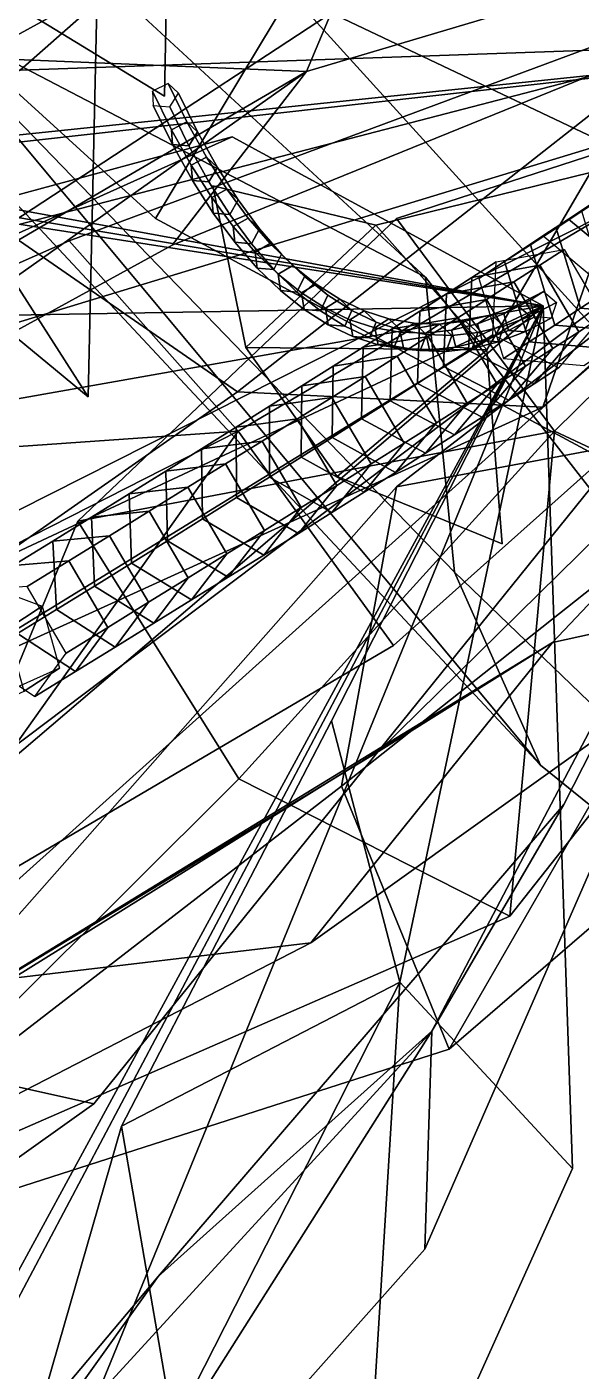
# Model space of a CAD drawing. Header units: metres. Extents: x -366 to 149, y -229 to 234.
# Drawn here: x 27.26 to 36.5, y -44.02 to -21.59 of the extents above; entities that cross this region are included whole.
import ezdxf

# ---------------------------------------------------------------- set-up
doc = ezdxf.new("R2010")
doc.units = ezdxf.units.M

msp = doc.modelspace()

# ---------------------------------------------------------------- linework, layer by layer
at = {"layer": 'coral-li_Intrnd', "color": 3}
for points in [[(37.5773, -23.9543, 409.7827), (37.1486, -24.2342, 410.8776), (36.08529, -24.9437, 410.2799), (36.5139, -24.6637, 409.185)], [(37.1486, -24.2342, 410.8776), (36.72, -24.5142, 411.9725), (35.6566, -25.2236, 411.3748), (36.08529, -24.9437, 410.2799)], [(36.72, -24.5142, 411.9725), (36.2913, -24.7941, 413.0674), (35.2279, -25.5036, 412.4696), (35.6566, -25.2236, 411.3748)], [(36.5139, -24.6637, 409.185), (36.08529, -24.9437, 410.2799), (36.4933, -26.2821, 410.0974), (36.922, -26.00224, 409.0025)], [(37.7952, -25.4076, 412.165), (37.3666, -25.6876, 413.2599), (36.2913, -24.7941, 413.0674), (36.72, -24.5142, 411.9725)], [(36.2913, -24.7941, 413.0674), (35.8627, -25.07413, 414.1622), (34.7993, -25.7835, 413.5645), (35.2279, -25.5036, 412.4696)], [(37.3666, -25.6876, 413.2599), (36.9379, -25.9675, 414.3548), (35.8627, -25.07413, 414.1622), (36.2913, -24.7941, 413.0674)], [(36.08529, -24.9437, 410.2799), (35.6566, -25.2236, 411.3748), (36.06473, -26.5621, 411.1923), (36.4933, -26.2821, 410.0974)], [(36.2204, -25.2995, 414.2682), (35.8145, -25.5629, 415.2401), (34.6815, -25.7705, 414.7108), (35.08747, -25.5071, 413.7388)], [(35.6566, -25.2236, 411.3748), (35.2279, -25.5036, 412.4696), (35.636, -26.8421, 412.2872), (36.06473, -26.5621, 411.1923)], [(36.873, -26.4108, 414.2395), (36.4671, -26.6742, 415.2115), (35.8145, -25.5629, 415.2401), (36.2204, -25.2995, 414.2682)], [(35.8145, -25.5629, 415.2401), (35.3798, -25.8434, 416.2189), (34.2582, -26.04369, 415.6631), (34.6815, -25.7705, 414.7108)], [(35.08747, -25.5071, 413.7388), (34.6815, -25.7705, 414.7108), (34.6246, -26.9866, 414.3574), (35.03049, -26.7232, 413.3854)], [(35.2279, -25.5036, 412.4696), (34.7993, -25.7835, 413.5645), (35.2074, -27.122, 413.382), (35.636, -26.8421, 412.2872)], [(36.4671, -26.6742, 415.2115), (36.03247, -26.9547, 416.1903), (35.3798, -25.8434, 416.2189), (35.8145, -25.5629, 415.2401)], [(34.6815, -25.7705, 414.7108), (34.2582, -26.04369, 415.6631), (34.2083, -27.2552, 415.2936), (34.6246, -26.9866, 414.3574)], [(35.3798, -25.8434, 416.2189), (34.9244, -26.1357, 417.1847), (33.8148, -26.3283, 416.6029), (34.2582, -26.04369, 415.6631)], [(36.03247, -26.9547, 416.1903), (35.577, -27.247, 417.1561), (34.9244, -26.1357, 417.1847), (35.3798, -25.8434, 416.2189)], [(36.922, -26.00224, 409.0025), (36.4933, -26.2821, 410.0974), (37.835, -26.3976, 410.5932), (38.2637, -26.1176, 409.4983)], [(34.9244, -26.1357, 417.1847), (34.4486, -26.4397, 418.137), (33.3514, -26.6243, 417.5295), (33.8148, -26.3283, 416.6029)], [(34.2582, -26.04369, 415.6631), (33.8148, -26.3283, 416.6029), (33.7721, -27.5351, 416.2173), (34.2083, -27.2552, 415.2936)], [(35.577, -27.247, 417.1561), (35.1012, -27.551, 418.1083), (34.4486, -26.4397, 418.137), (34.9244, -26.1357, 417.1847)], [(34.4486, -26.4397, 418.137), (33.9526, -26.7552, 419.0751), (32.8685, -26.9314, 418.4423), (33.3514, -26.6243, 417.5295)], [(33.8148, -26.3283, 416.6029), (33.3514, -26.6243, 417.5295), (33.3164, -27.8262, 417.1281), (33.7721, -27.5351, 416.2173)], [(35.1012, -27.551, 418.1083), (34.6052, -27.8665, 419.0464), (33.9526, -26.7552, 419.0751), (34.4486, -26.4397, 418.137)], [(36.1276, -27.2785, 413.6931), (35.7218, -27.5419, 414.6651), (36.4671, -26.6742, 415.2115), (36.873, -26.4108, 414.2395)], [(36.4933, -26.2821, 410.0974), (36.06473, -26.5621, 411.1923), (37.4064, -26.6775, 411.688), (37.835, -26.3976, 410.5932)], [(33.3514, -26.6243, 417.5295), (32.8685, -26.9314, 418.4423), (32.8415, -28.1282, 418.0253), (33.3164, -27.8262, 417.1281)], [(35.7218, -27.5419, 414.6651), (35.2985, -27.815, 415.6175), (36.03247, -26.9547, 416.1903), (36.4671, -26.6742, 415.2115)], [(36.06473, -26.5621, 411.1923), (35.636, -26.8421, 412.2872), (36.9777, -26.9575, 412.7829), (37.4064, -26.6775, 411.688)], [(33.9526, -26.7552, 419.0751), (33.4367, -27.08196, 419.9985), (32.3661, -27.2496, 419.3408), (32.8685, -26.9314, 418.4423)], [(34.6052, -27.8665, 419.0464), (34.08937, -28.1932, 419.9698), (33.4367, -27.08196, 419.9985), (33.9526, -26.7552, 419.0751)], [(35.03049, -26.7232, 413.3854), (34.6246, -26.9866, 414.3574), (35.7218, -27.5419, 414.6651), (36.1276, -27.2785, 413.6931)], [(35.636, -26.8421, 412.2872), (35.2074, -27.122, 413.382), (36.5491, -27.2374, 413.8778), (36.9777, -26.9575, 412.7829)], [(33.4367, -27.08196, 419.9985), (32.9013, -27.4198, 420.9067), (31.8448, -27.5785, 420.2244), (32.3661, -27.2496, 419.3408)], [(32.8685, -26.9314, 418.4423), (32.3661, -27.2496, 419.3408), (32.3475, -28.4411, 418.9085), (32.8415, -28.1282, 418.0253)], [(34.08937, -28.1932, 419.9698), (33.5539, -28.5311, 420.878), (32.9013, -27.4198, 420.9067), (33.4367, -27.08196, 419.9985)], [(34.6246, -26.9866, 414.3574), (34.2083, -27.2552, 415.2936), (35.2985, -27.815, 415.6175), (35.7218, -27.5419, 414.6651)], [(35.2985, -27.815, 415.6175), (34.855, -28.09971, 416.5573), (35.577, -27.247, 417.1561), (36.03247, -26.9547, 416.1903)], [(32.3661, -27.2496, 419.3408), (31.8448, -27.5785, 420.2244), (31.8348, -28.7646, 419.7771), (32.3475, -28.4411, 418.9085)], [(34.2083, -27.2552, 415.2936), (33.7721, -27.5351, 416.2173), (34.855, -28.09971, 416.5573), (35.2985, -27.815, 415.6175)], [(34.855, -28.09971, 416.5573), (34.3917, -28.3956, 417.4838), (35.1012, -27.551, 418.1083), (35.577, -27.247, 417.1561)], [(31.8448, -27.5785, 420.2244), (31.3047, -27.918, 421.0927), (31.3037, -29.09848, 420.6305), (31.8348, -28.7646, 419.7771)], [(32.9013, -27.4198, 420.9067), (32.3466, -27.7685, 421.799), (31.3047, -27.918, 421.0927), (31.8448, -27.5785, 420.2244)], [(33.5539, -28.5311, 420.878), (32.9992, -28.8798, 421.7704), (32.3466, -27.7685, 421.799), (32.9013, -27.4198, 420.9067)], [(33.7721, -27.5351, 416.2173), (33.3164, -27.8262, 417.1281), (34.3917, -28.3956, 417.4838), (34.855, -28.09971, 416.5573)], [(34.3917, -28.3956, 417.4838), (33.9087, -28.7028, 418.3966), (34.6052, -27.8665, 419.0464), (35.1012, -27.551, 418.1083)], [(32.3466, -27.7685, 421.799), (31.773, -28.1279, 422.6751), (30.7463, -28.268, 421.945), (31.3047, -27.918, 421.0927)], [(32.9992, -28.8798, 421.7704), (32.4256, -29.2392, 422.6465), (31.773, -28.1279, 422.6751), (32.3466, -27.7685, 421.799)], [(31.3047, -27.918, 421.0927), (30.7463, -28.268, 421.945), (30.7545, -29.4425, 421.4683), (31.3037, -29.09848, 420.6305)], [(33.3164, -27.8262, 417.1281), (32.8415, -28.1282, 418.0253), (33.9087, -28.7028, 418.3966), (34.3917, -28.3956, 417.4838)], [(33.9087, -28.7028, 418.3966), (33.4064, -29.021, 419.2951), (34.08937, -28.1932, 419.9698), (34.6052, -27.8665, 419.0464)], [(31.773, -28.1279, 422.6751), (31.1809, -28.4978, 423.5342), (30.1698, -28.6281, 422.7809), (30.7463, -28.268, 421.945)], [(32.4256, -29.2392, 422.6465), (31.8335, -29.6091, 423.5056), (31.1809, -28.4978, 423.5342), (31.773, -28.1279, 422.6751)], [(32.8415, -28.1282, 418.0253), (32.3475, -28.4411, 418.9085), (33.4064, -29.021, 419.2951), (33.9087, -28.7028, 418.3966)], [(33.4064, -29.021, 419.2951), (32.885, -29.3499, 420.1787), (33.5539, -28.5311, 420.878), (34.08937, -28.1932, 419.9698)], [(30.7463, -28.268, 421.945), (30.1698, -28.6281, 422.7809), (30.1876, -29.7966, 422.2899), (30.7545, -29.4425, 421.4683)], [(32.3475, -28.4411, 418.9085), (31.8348, -28.7646, 419.7771), (32.885, -29.3499, 420.1787), (33.4064, -29.021, 419.2951)], [(31.1809, -28.4978, 423.5342), (30.5706, -28.8779, 424.376), (29.5755, -28.9981, 423.5999), (30.1698, -28.6281, 422.7809)], [(30.1698, -28.6281, 422.7809), (29.5755, -28.9981, 423.5999), (29.6033, -30.1605, 423.0949), (30.1876, -29.7966, 422.2899)], [(31.8335, -29.6091, 423.5056), (31.2232, -29.9892, 424.3474), (30.5706, -28.8779, 424.376), (31.1809, -28.4978, 423.5342)], [(32.885, -29.3499, 420.1787), (32.345, -29.6894, 421.047), (32.9992, -28.8798, 421.7704), (33.5539, -28.5311, 420.878)], [(30.5706, -28.8779, 424.376), (29.9424, -29.268, 425.2), (28.964, -29.3779, 424.4015), (29.5755, -28.9981, 423.5999)], [(31.2232, -29.9892, 424.3474), (30.595, -30.3793, 425.1713), (29.9424, -29.268, 425.2), (30.5706, -28.8779, 424.376)], [(31.8348, -28.7646, 419.7771), (31.3037, -29.09848, 420.6305), (32.345, -29.6894, 421.047), (32.885, -29.3499, 420.1787)], [(32.345, -29.6894, 421.047), (31.7865, -30.03939, 421.8993), (32.4256, -29.2392, 422.6465), (32.9992, -28.8798, 421.7704)], [(29.5755, -28.9981, 423.5999), (28.964, -29.3779, 424.4015), (29.00199, -30.534, 423.8828), (29.6033, -30.1605, 423.0949)], [(31.3037, -29.09848, 420.6305), (30.7545, -29.4425, 421.4683), (31.7865, -30.03939, 421.8993), (32.345, -29.6894, 421.047)], [(29.9424, -29.268, 425.2), (29.2968, -29.6679, 426.0055), (28.3354, -29.7673, 425.1852), (28.964, -29.3779, 424.4015)], [(28.964, -29.3779, 424.4015), (28.3354, -29.7673, 425.1852), (28.3839, -30.9168, 424.6531), (29.00199, -30.534, 423.8828)], [(30.595, -30.3793, 425.1713), (29.9494, -30.7792, 425.9768), (29.2968, -29.6679, 426.0055), (29.9424, -29.268, 425.2)], [(31.7865, -30.03939, 421.8993), (31.21, -30.3994, 422.7353), (31.8335, -29.6091, 423.5056), (32.4256, -29.2392, 422.6465)], [(30.7545, -29.4425, 421.4683), (30.1876, -29.7966, 422.2899), (31.21, -30.3994, 422.7353), (31.7865, -30.03939, 421.8993)], [(29.2968, -29.6679, 426.0055), (28.6341, -30.0774, 426.7921), (27.6903, -30.1658, 425.9505), (28.3354, -29.7673, 425.1852)], [(28.3354, -29.7673, 425.1852), (27.6903, -30.1658, 425.9505), (27.7495, -31.3087, 425.4053), (28.3839, -30.9168, 424.6531)], [(29.9494, -30.7792, 425.9768), (29.2867, -31.1887, 426.7635), (28.6341, -30.0774, 426.7921), (29.2968, -29.6679, 426.0055)], [(30.1876, -29.7966, 422.2899), (29.6033, -30.1605, 423.0949), (30.6158, -30.7695, 423.5543), (31.21, -30.3994, 422.7353)], [(31.21, -30.3994, 422.7353), (30.6158, -30.7695, 423.5543), (31.2232, -29.9892, 424.3474), (31.8335, -29.6091, 423.5056)], [(30.6158, -30.7695, 423.5543), (30.00424, -31.1493, 424.3559), (30.595, -30.3793, 425.1713), (31.2232, -29.9892, 424.3474)], [(28.6341, -30.0774, 426.7921), (27.9547, -30.4961, 427.5594), (27.02894, -30.5735, 426.697), (27.6903, -30.1658, 425.9505)], [(27.6903, -30.1658, 425.9505), (27.02894, -30.5735, 426.697), (27.09922, -31.7095, 426.139), (27.7495, -31.3087, 425.4053)], [(29.2867, -31.1887, 426.7635), (28.6073, -31.6074, 427.5307), (27.9547, -30.4961, 427.5594), (28.6341, -30.0774, 426.7921)], [(29.6033, -30.1605, 423.0949), (29.00199, -30.534, 423.8828), (30.00424, -31.1493, 424.3559), (30.6158, -30.7695, 423.5543)], [(27.9547, -30.4961, 427.5594), (27.2591, -30.9238, 428.3069), (26.3517, -30.9899, 427.4242), (27.02894, -30.5735, 426.697)], [(28.6073, -31.6074, 427.5307), (27.9117, -32.03519, 428.2782), (27.2591, -30.9238, 428.3069), (27.9547, -30.4961, 427.5594)], [(30.00424, -31.1493, 424.3559), (29.3756, -31.5386, 425.1396), (29.9494, -30.7792, 425.9768), (30.595, -30.3793, 425.1713)], [(29.00199, -30.534, 423.8828), (28.3839, -30.9168, 424.6531), (29.3756, -31.5386, 425.1396), (30.00424, -31.1493, 424.3559)], [(27.5099, -31.2536, 428.3406), (26.9205, -31.64, 429.0015), (26.02685, -31.3072, 428.399), (26.6162, -30.9208, 427.7382)], [(28.3839, -30.9168, 424.6531), (27.7495, -31.3087, 425.4053), (28.7305, -31.9372, 425.9048), (29.3756, -31.5386, 425.1396)], [(29.3756, -31.5386, 425.1396), (28.7305, -31.9372, 425.9048), (29.2867, -31.1887, 426.7635), (29.9494, -30.7792, 425.9768)], [(27.8029, -32.2875, 427.9974), (27.2135, -32.6739, 428.6583), (26.9205, -31.64, 429.0015), (27.5099, -31.2536, 428.3406)], [(27.7495, -31.3087, 425.4053), (27.09922, -31.7095, 426.139), (28.06916, -32.3448, 426.6513), (28.7305, -31.9372, 425.9048)], [(28.7305, -31.9372, 425.9048), (28.06916, -32.3448, 426.6513), (28.6073, -31.6074, 427.5307), (29.2867, -31.1887, 426.7635)], [(28.06916, -32.3448, 426.6513), (27.3919, -32.7613, 427.3785), (27.9117, -32.03519, 428.2782), (28.6073, -31.6074, 427.5307)], [(27.09922, -31.7095, 426.139), (26.4333, -32.119, 426.8538), (27.3919, -32.7613, 427.3785), (28.06916, -32.3448, 426.6513)], [(27.09297, -32.6033, 427.1797), (26.5035, -32.9896, 427.8405), (27.2135, -32.6739, 428.6583), (27.8029, -32.2875, 427.9974)]]:
    msp.add_3dface(points, dxfattribs=at)
at = {"layer": 'coral-li_Leaf', "color": 3}
for points in [[(29.5928, -20.721, 435.1028), (27.04315, -21.2127, 434.3733), (29.5509, -22.7424, 431.7862)], [(29.5928, -20.721, 435.1028), (29.5509, -22.7424, 431.7862), (27.04315, -21.2127, 434.3733)], [(33.08049, -24.8932, 392.4799), (34.931, -26.974, 393.0014), (36.6604, -24.01423, 390.7314)], [(33.08049, -24.8932, 392.4799), (36.6604, -24.01423, 390.7314), (34.931, -26.974, 393.0014)], [(30.3568, -24.2407, 390.3506), (30.909, -26.9392, 393.0144), (33.08049, -24.8932, 392.4799)], [(30.3568, -24.2407, 390.3506), (33.08049, -24.8932, 392.4799), (30.909, -26.9392, 393.0144)], [(33.08049, -24.8932, 392.4799), (30.909, -26.9392, 393.0144), (34.931, -26.974, 393.0014)], [(33.08049, -24.8932, 392.4799), (34.931, -26.974, 393.0014), (30.909, -26.9392, 393.0144)], [(34.931, -26.974, 393.0014), (30.909, -26.9392, 393.0144), (32.435, -29.09043, 392.9175)], [(34.931, -26.974, 393.0014), (32.435, -29.09043, 392.9175), (30.909, -26.9392, 393.0144)], [(32.435, -29.09043, 392.9175), (35.1871, -30.2114, 391.5877), (34.931, -26.974, 393.0014)], [(32.435, -29.09043, 392.9175), (34.931, -26.974, 393.0014), (35.1871, -30.2114, 391.5877)]]:
    msp.add_3dface(points, dxfattribs=at)
at = {"layer": 'coral-li_Mrstm', "color": 3}
for points in [[(31.6612, -21.02951, 222.5822), (29.4039, -24.7854, 221.5291), (14.7583, -11.4337, 185.4554)], [(31.6612, -21.02951, 222.5822), (14.7583, -11.4337, 185.4554), (29.4039, -24.7854, 221.5291)], [(25.2883, -21.2704, 184.11), (33.9048, -25.7659, 204.1194), (24.431, -17.01402, 185.3177)], [(25.2883, -21.2704, 184.11), (24.431, -17.01402, 185.3177), (33.9048, -25.7659, 204.1194)], [(50.166, -16.906, 377.3553), (27.9599, -25.1556, 410.9397), (30.7837, -28.3313, 412.7103)], [(50.166, -16.906, 377.3553), (30.7837, -28.3313, 412.7103), (27.9599, -25.1556, 410.9397)], [(31.9218, -22.329, 414.6907), (29.6799, -25.2302, 412.0699), (50.166, -16.906, 377.3553)], [(31.9218, -22.329, 414.6907), (50.166, -16.906, 377.3553), (29.6799, -25.2302, 412.0699)], [(30.7837, -28.3313, 412.7103), (33.3729, -31.9081, 411.8083), (50.166, -16.906, 377.3553)], [(30.7837, -28.3313, 412.7103), (50.166, -16.906, 377.3553), (33.3729, -31.9081, 411.8083)], [(50.166, -16.906, 377.3553), (33.7039, -18.09505, 414.9938), (31.9218, -22.329, 414.6907)], [(50.166, -16.906, 377.3553), (31.9218, -22.329, 414.6907), (33.7039, -18.09505, 414.9938)], [(50.166, -16.906, 377.3553), (33.1228, -33.6761, 410.7823), (36.02505, -31.8599, 413.8601)], [(50.166, -16.906, 377.3553), (36.02505, -31.8599, 413.8601), (33.1228, -33.6761, 410.7823)], [(37.8771, -22.09203, 417.0829), (34.3228, -20.04699, 415.213), (50.166, -16.906, 377.3553)], [(37.8771, -22.09203, 417.0829), (50.166, -16.906, 377.3553), (34.3228, -20.04699, 415.213)], [(36.02505, -31.8599, 413.8601), (40.3329, -30.9144, 414.7873), (50.166, -16.906, 377.3553)], [(36.02505, -31.8599, 413.8601), (50.166, -16.906, 377.3553), (40.3329, -30.9144, 414.7873)], [(33.7039, -18.09505, 414.9938), (26.4, -22.1039, 436.238), (31.9218, -22.329, 414.6907)], [(33.7039, -18.09505, 414.9938), (31.9218, -22.329, 414.6907), (26.4, -22.1039, 436.238)], [(28.4689, -19.2435, 247.1809), (28.2807, -27.7614, 280.243), (23.8593, -20.8537, 248.7164)], [(28.4689, -19.2435, 247.1809), (23.8593, -20.8537, 248.7164), (28.2807, -27.7614, 280.243)], [(30.589, -19.2699, 435.5339), (24.0936, -21.7128, 457.2727), (27.1454, -22.3118, 435.2464)], [(30.589, -19.2699, 435.5339), (27.1454, -22.3118, 435.2464), (24.0936, -21.7128, 457.2727)], [(42.7298, -21.7626, 396.349), (30.589, -19.2699, 435.5339), (27.1454, -22.3118, 435.2464)], [(42.7298, -21.7626, 396.349), (27.1454, -22.3118, 435.2464), (30.589, -19.2699, 435.5339)], [(23.8593, -20.8537, 248.7164), (28.2807, -27.7614, 280.243), (18.8246, -19.9472, 248.5473)], [(23.8593, -20.8537, 248.7164), (18.8246, -19.9472, 248.5473), (28.2807, -27.7614, 280.243)], [(37.8771, -22.09203, 417.0829), (26.8417, -24.959, 436.1833), (34.3228, -20.04699, 415.213)], [(37.8771, -22.09203, 417.0829), (34.3228, -20.04699, 415.213), (26.8417, -24.959, 436.1833)], [(31.6612, -21.02951, 222.5822), (40.472, -30.7365, 240.5536), (29.4039, -24.7854, 221.5291)], [(31.6612, -21.02951, 222.5822), (29.4039, -24.7854, 221.5291), (40.472, -30.7365, 240.5536)], [(43.3838, -21.4611, 241.4825), (43.3408, -26.5783, 241.3768), (31.6612, -21.02951, 222.5822)], [(43.3838, -21.4611, 241.4825), (31.6612, -21.02951, 222.5822), (43.3408, -26.5783, 241.3768)], [(31.6612, -21.02951, 222.5822), (43.3408, -26.5783, 241.3768), (40.472, -30.7365, 240.5536)], [(31.6612, -21.02951, 222.5822), (40.472, -30.7365, 240.5536), (43.3408, -26.5783, 241.3768)], [(26.6132, -24.04168, 180.6807), (35.8254, -33.9077, 199.0799), (25.2883, -21.2704, 184.11)], [(26.6132, -24.04168, 180.6807), (25.2883, -21.2704, 184.11), (35.8254, -33.9077, 199.0799)], [(35.8254, -33.9077, 199.0799), (34.3939, -30.6842, 202.7891), (25.2883, -21.2704, 184.11)], [(35.8254, -33.9077, 199.0799), (25.2883, -21.2704, 184.11), (34.3939, -30.6842, 202.7891)], [(25.2883, -21.2704, 184.11), (34.3939, -30.6842, 202.7891), (33.9048, -25.7659, 204.1194)], [(25.2883, -21.2704, 184.11), (33.9048, -25.7659, 204.1194), (34.3939, -30.6842, 202.7891)], [(42.7298, -21.7626, 396.349), (18.6121, -24.4631, 429.5169), (19.8062, -28.7408, 430.7292)], [(42.7298, -21.7626, 396.349), (19.8062, -28.7408, 430.7292), (18.6121, -24.4631, 429.5169)], [(19.8062, -28.7408, 430.7292), (20.6589, -32.9125, 429.2523), (42.7298, -21.7626, 396.349)], [(19.8062, -28.7408, 430.7292), (42.7298, -21.7626, 396.349), (20.6589, -32.9125, 429.2523)], [(42.7298, -21.7626, 396.349), (20.6453, -38.4201, 426.7442), (24.02732, -38.5913, 429.8631)], [(42.7298, -21.7626, 396.349), (24.02732, -38.5913, 429.8631), (20.6453, -38.4201, 426.7442)], [(27.1454, -22.3118, 435.2464), (23.6639, -23.7494, 432.7718), (42.7298, -21.7626, 396.349)], [(27.1454, -22.3118, 435.2464), (42.7298, -21.7626, 396.349), (23.6639, -23.7494, 432.7718)], [(24.02732, -38.5913, 429.8631), (28.3718, -39.5566, 430.5732), (42.7298, -21.7626, 396.349)], [(24.02732, -38.5913, 429.8631), (42.7298, -21.7626, 396.349), (28.3718, -39.5566, 430.5732)], [(36.05927, -28.3354, 437.1961), (33.4236, -24.7841, 436.3282), (42.7298, -21.7626, 396.349)], [(36.05927, -28.3354, 437.1961), (42.7298, -21.7626, 396.349), (33.4236, -24.7841, 436.3282)], [(42.7298, -21.7626, 396.349), (33.8978, -41.983, 431.0217), (34.01465, -38.3422, 433.8369)], [(42.7298, -21.7626, 396.349), (34.01465, -38.3422, 433.8369), (33.8978, -41.983, 431.0217)], [(34.01465, -38.3422, 433.8369), (36.2156, -34.5618, 434.9212), (42.7298, -21.7626, 396.349)], [(34.01465, -38.3422, 433.8369), (42.7298, -21.7626, 396.349), (36.2156, -34.5618, 434.9212)], [(42.7298, -21.7626, 396.349), (40.1787, -30.2612, 436.478), (36.05927, -28.3354, 437.1961)], [(42.7298, -21.7626, 396.349), (36.05927, -28.3354, 437.1961), (40.1787, -30.2612, 436.478)], [(35.8713, -26.2418, 413.867), (13.6173, -22.1682, 448.1779), (12.7712, -26.6463, 448.83)], [(35.8713, -26.2418, 413.867), (12.7712, -26.6463, 448.83), (13.6173, -22.1682, 448.1779)], [(26.4, -22.1039, 436.238), (24.3401, -26.7635, 435.7451), (31.9218, -22.329, 414.6907)], [(26.4, -22.1039, 436.238), (31.9218, -22.329, 414.6907), (24.3401, -26.7635, 435.7451)], [(37.8771, -22.09203, 417.0829), (30.7683, -27.6745, 438.029), (26.8417, -24.959, 436.1833)], [(37.8771, -22.09203, 417.0829), (26.8417, -24.959, 436.1833), (30.7683, -27.6745, 438.029)], [(35.8627, -27.9338, 438.4521), (30.7683, -27.6745, 438.029), (37.8771, -22.09203, 417.0829)], [(35.8627, -27.9338, 438.4521), (37.8771, -22.09203, 417.0829), (30.7683, -27.6745, 438.029)], [(42.4703, -22.1861, 417.3799), (35.8627, -27.9338, 438.4521), (37.8771, -22.09203, 417.0829)], [(42.4703, -22.1861, 417.3799), (37.8771, -22.09203, 417.0829), (35.8627, -27.9338, 438.4521)], [(31.9218, -22.329, 414.6907), (24.3401, -26.7635, 435.7451), (21.3997, -29.7663, 432.8235)], [(31.9218, -22.329, 414.6907), (21.3997, -29.7663, 432.8235), (24.3401, -26.7635, 435.7451)], [(31.9218, -22.329, 414.6907), (21.3997, -29.7663, 432.8235), (29.6799, -25.2302, 412.0699)], [(31.9218, -22.329, 414.6907), (29.6799, -25.2302, 412.0699), (21.3997, -29.7663, 432.8235)], [(35.8713, -26.2418, 413.867), (30.6838, -23.4222, 454.539), (26.2408, -24.6252, 454.6203)], [(35.8713, -26.2418, 413.867), (26.2408, -24.6252, 454.6203), (30.6838, -23.4222, 454.539)], [(30.6838, -23.4222, 454.539), (26.3227, -25.3838, 476.8519), (26.2408, -24.6252, 454.6203)], [(30.6838, -23.4222, 454.539), (26.2408, -24.6252, 454.6203), (26.3227, -25.3838, 476.8519)], [(40.4752, -27.9456, 416.6033), (33.4226, -29.2633, 437.6593), (40.9288, -23.4731, 416.9233)], [(40.4752, -27.9456, 416.6033), (40.9288, -23.4731, 416.9233), (33.4226, -29.2633, 437.6593)], [(26.2408, -24.6252, 454.6203), (22.2244, -24.1176, 452.6398), (35.8713, -26.2418, 413.867)], [(26.2408, -24.6252, 454.6203), (35.8713, -26.2418, 413.867), (22.2244, -24.1176, 452.6398)], [(36.05927, -28.3354, 437.1961), (28.109, -29.8349, 457.9174), (33.4236, -24.7841, 436.3282)], [(36.05927, -28.3354, 437.1961), (33.4236, -24.7841, 436.3282), (28.109, -29.8349, 457.9174)], [(30.7683, -27.6745, 438.029), (20.2221, -35.05124, 467.9547), (26.8417, -24.959, 436.1833)], [(30.7683, -27.6745, 438.029), (26.8417, -24.959, 436.1833), (20.2221, -35.05124, 467.9547)], [(27.9599, -25.1556, 410.9397), (18.9041, -29.1599, 431.4991), (30.7837, -28.3313, 412.7103)], [(27.9599, -25.1556, 410.9397), (30.7837, -28.3313, 412.7103), (18.9041, -29.1599, 431.4991)], [(34.3939, -30.6842, 202.7891), (47.7023, -43.5005, 229.6185), (33.9048, -25.7659, 204.1194)], [(34.3939, -30.6842, 202.7891), (33.9048, -25.7659, 204.1194), (47.7023, -43.5005, 229.6185)], [(35.8713, -26.2418, 413.867), (8.703, -38.9572, 441.9611), (11.7095, -41.08622, 444.7221)], [(35.8713, -26.2418, 413.867), (11.7095, -41.08622, 444.7221), (8.703, -38.9572, 441.9611)], [(12.7712, -26.6463, 448.83), (11.6288, -30.5312, 446.8516), (35.8713, -26.2418, 413.867)], [(12.7712, -26.6463, 448.83), (35.8713, -26.2418, 413.867), (11.6288, -30.5312, 446.8516)], [(11.7095, -41.08622, 444.7221), (15.3066, -43.7955, 444.8999), (35.8713, -26.2418, 413.867)], [(11.7095, -41.08622, 444.7221), (35.8713, -26.2418, 413.867), (15.3066, -43.7955, 444.8999)], [(35.8713, -26.2418, 413.867), (22.8507, -50.1834, 444.6296), (24.5485, -47.642, 448.0725)], [(35.8713, -26.2418, 413.867), (24.5485, -47.642, 448.0725), (22.8507, -50.1834, 444.6296)], [(24.5485, -47.642, 448.0725), (28.08673, -45.2605, 449.5288), (35.8713, -26.2418, 413.867)], [(24.5485, -47.642, 448.0725), (35.8713, -26.2418, 413.867), (28.08673, -45.2605, 449.5288)], [(33.4779, -37.5269, 454.1548), (32.3376, -33.1686, 454.2849), (35.8713, -26.2418, 413.867)], [(33.4779, -37.5269, 454.1548), (35.8713, -26.2418, 413.867), (32.3376, -33.1686, 454.2849)], [(35.8713, -26.2418, 413.867), (36.3577, -40.6373, 452.3586), (33.4779, -37.5269, 454.1548)], [(35.8713, -26.2418, 413.867), (33.4779, -37.5269, 454.1548), (36.3577, -40.6373, 452.3586)], [(35.8627, -27.9338, 438.4521), (20.2221, -35.05124, 467.9547), (30.7683, -27.6745, 438.029)], [(35.8627, -27.9338, 438.4521), (30.7683, -27.6745, 438.029), (20.2221, -35.05124, 467.9547)], [(34.3033, -38.6474, 435.1022), (32.5035, -34.2584, 437.0248), (40.4752, -27.9456, 416.6033)], [(34.3033, -38.6474, 435.1022), (40.4752, -27.9456, 416.6033), (32.5035, -34.2584, 437.0248)], [(40.4752, -27.9456, 416.6033), (32.5035, -34.2584, 437.0248), (33.4226, -29.2633, 437.6593)], [(40.4752, -27.9456, 416.6033), (33.4226, -29.2633, 437.6593), (32.5035, -34.2584, 437.0248)], [(42.2261, -31.8132, 414.8227), (34.3033, -38.6474, 435.1022), (40.4752, -27.9456, 416.6033)], [(42.2261, -31.8132, 414.8227), (40.4752, -27.9456, 416.6033), (34.3033, -38.6474, 435.1022)], [(18.9041, -29.1599, 431.4991), (22.04247, -32.776, 433.3083), (30.7837, -28.3313, 412.7103)], [(18.9041, -29.1599, 431.4991), (30.7837, -28.3313, 412.7103), (22.04247, -32.776, 433.3083)], [(30.7837, -28.3313, 412.7103), (22.04247, -32.776, 433.3083), (24.5665, -37.0866, 432.1917)], [(30.7837, -28.3313, 412.7103), (24.5665, -37.0866, 432.1917), (22.04247, -32.776, 433.3083)], [(30.7837, -28.3313, 412.7103), (24.5665, -37.0866, 432.1917), (33.3729, -31.9081, 411.8083)], [(30.7837, -28.3313, 412.7103), (33.3729, -31.9081, 411.8083), (24.5665, -37.0866, 432.1917)], [(36.05927, -28.3354, 437.1961), (30.7953, -34.1343, 458.6227), (28.109, -29.8349, 457.9174)], [(36.05927, -28.3354, 437.1961), (28.109, -29.8349, 457.9174), (30.7953, -34.1343, 458.6227)], [(35.315, -36.4264, 457.9039), (30.7953, -34.1343, 458.6227), (36.05927, -28.3354, 437.1961)], [(35.315, -36.4264, 457.9039), (36.05927, -28.3354, 437.1961), (30.7953, -34.1343, 458.6227)], [(40.1787, -30.2612, 436.478), (35.315, -36.4264, 457.9039), (36.05927, -28.3354, 437.1961)], [(40.1787, -30.2612, 436.478), (36.05927, -28.3354, 437.1961), (35.315, -36.4264, 457.9039)], [(32.5035, -34.2584, 437.0248), (21.5074, -42.7543, 466.4883), (33.4226, -29.2633, 437.6593)], [(32.5035, -34.2584, 437.0248), (33.4226, -29.2633, 437.6593), (21.5074, -42.7543, 466.4883)], [(30.7953, -34.1343, 458.6227), (23.1747, -41.7249, 489.3717), (28.109, -29.8349, 457.9174)], [(30.7953, -34.1343, 458.6227), (28.109, -29.8349, 457.9174), (23.1747, -41.7249, 489.3717)], [(35.8254, -33.9077, 199.0799), (47.7023, -43.5005, 229.6185), (34.3939, -30.6842, 202.7891)], [(35.8254, -33.9077, 199.0799), (34.3939, -30.6842, 202.7891), (47.7023, -43.5005, 229.6185)], [(36.02505, -31.8599, 413.8601), (31.9952, -36.8717, 435.155), (40.3329, -30.9144, 414.7873)], [(36.02505, -31.8599, 413.8601), (40.3329, -30.9144, 414.7873), (31.9952, -36.8717, 435.155)], [(33.1228, -33.6761, 410.7823), (23.6641, -39.4165, 430.7401), (36.02505, -31.8599, 413.8601)], [(33.1228, -33.6761, 410.7823), (36.02505, -31.8599, 413.8601), (23.6641, -39.4165, 430.7401)], [(23.6641, -39.4165, 430.7401), (27.02921, -37.4589, 434.0632), (36.02505, -31.8599, 413.8601)], [(23.6641, -39.4165, 430.7401), (36.02505, -31.8599, 413.8601), (27.02921, -37.4589, 434.0632)], [(36.02505, -31.8599, 413.8601), (27.02921, -37.4589, 434.0632), (31.9952, -36.8717, 435.155)], [(36.02505, -31.8599, 413.8601), (31.9952, -36.8717, 435.155), (27.02921, -37.4589, 434.0632)], [(33.4779, -37.5269, 454.1548), (28.833, -39.928, 475.7763), (32.3376, -33.1686, 454.2849)], [(33.4779, -37.5269, 454.1548), (32.3376, -33.1686, 454.2849), (28.833, -39.928, 475.7763)], [(34.3033, -38.6474, 435.1022), (21.5074, -42.7543, 466.4883), (32.5035, -34.2584, 437.0248)], [(34.3033, -38.6474, 435.1022), (32.5035, -34.2584, 437.0248), (21.5074, -42.7543, 466.4883)], [(35.315, -36.4264, 457.9039), (23.1747, -41.7249, 489.3717), (30.7953, -34.1343, 458.6227)], [(35.315, -36.4264, 457.9039), (30.7953, -34.1343, 458.6227), (23.1747, -41.7249, 489.3717)], [(34.01465, -38.3422, 433.8369), (29.4485, -42.4396, 455.219), (36.2156, -34.5618, 434.9212)], [(34.01465, -38.3422, 433.8369), (36.2156, -34.5618, 434.9212), (29.4485, -42.4396, 455.219)], [(27.02921, -37.4589, 434.0632), (14.8083, -45.7445, 463.1009), (31.9952, -36.8717, 435.155)], [(27.02921, -37.4589, 434.0632), (31.9952, -36.8717, 435.155), (14.8083, -45.7445, 463.1009)], [(33.4779, -37.5269, 454.1548), (29.7026, -44.9573, 475.391), (28.833, -39.928, 475.7763)], [(33.4779, -37.5269, 454.1548), (28.833, -39.928, 475.7763), (29.7026, -44.9573, 475.391)], [(32.803, -48.5465, 473.4665), (29.7026, -44.9573, 475.391), (33.4779, -37.5269, 454.1548)], [(32.803, -48.5465, 473.4665), (33.4779, -37.5269, 454.1548), (29.7026, -44.9573, 475.391)], [(36.3577, -40.6373, 452.3586), (32.803, -48.5465, 473.4665), (33.4779, -37.5269, 454.1548)], [(36.3577, -40.6373, 452.3586), (33.4779, -37.5269, 454.1548), (32.803, -48.5465, 473.4665)], [(33.8978, -41.983, 431.0217), (26.2899, -50.5353, 450.7628), (34.01465, -38.3422, 433.8369)], [(33.8978, -41.983, 431.0217), (34.01465, -38.3422, 433.8369), (26.2899, -50.5353, 450.7628)], [(26.2899, -50.5353, 450.7628), (26.5822, -46.4447, 453.8256), (34.01465, -38.3422, 433.8369)], [(26.2899, -50.5353, 450.7628), (34.01465, -38.3422, 433.8369), (26.5822, -46.4447, 453.8256)], [(34.01465, -38.3422, 433.8369), (26.5822, -46.4447, 453.8256), (29.4485, -42.4396, 455.219)], [(34.01465, -38.3422, 433.8369), (29.4485, -42.4396, 455.219), (26.5822, -46.4447, 453.8256)], [(24.02732, -38.5913, 429.8631), (18.4336, -46.6369, 449.8333), (28.3718, -39.5566, 430.5732)], [(24.02732, -38.5913, 429.8631), (28.3718, -39.5566, 430.5732), (18.4336, -46.6369, 449.8333)], [(29.7026, -44.9573, 475.391), (24.5098, -54.9286, 505.9654), (28.833, -39.928, 475.7763)], [(29.7026, -44.9573, 475.391), (28.833, -39.928, 475.7763), (24.5098, -54.9286, 505.9654)], [(26.5822, -46.4447, 453.8256), (16.5599, -57.7628, 482.6812), (29.4485, -42.4396, 455.219)], [(26.5822, -46.4447, 453.8256), (29.4485, -42.4396, 455.219), (16.5599, -57.7628, 482.6812)]]:
    msp.add_3dface(points, dxfattribs=at)
at = {"layer": 'coral-li_Petiole', "color": 3}
for points in [[(29.9253, -23.1734, 430.6726), (29.6115, -22.533, 431.671), (29.351, -22.6579, 431.6692), (29.667, -23.3024, 430.6639)], [(30.1048, -23.3401, 430.8257), (29.7888, -22.6955, 431.8309), (29.6115, -22.533, 431.671), (29.9253, -23.1734, 430.6726)], [(29.667, -23.3024, 430.6639), (29.351, -22.6579, 431.6692), (29.3649, -22.8988, 431.828), (29.6844, -23.5501, 430.8116)], [(29.9591, -23.5738, 430.9131), (29.6396, -22.9224, 431.9295), (29.7888, -22.6955, 431.8309), (30.1048, -23.3401, 430.8257)], [(29.6844, -23.5501, 430.8116), (29.3649, -22.8988, 431.828), (29.6396, -22.9224, 431.9295), (29.9591, -23.5738, 430.9131)], [(30.2536, -23.7619, 429.6473), (29.9253, -23.1734, 430.6726), (29.667, -23.3024, 430.6639), (29.9975, -23.8947, 429.6316)], [(29.9975, -23.8947, 429.6316), (29.667, -23.3024, 430.6639), (29.6844, -23.5501, 430.8116), (30.01868, -24.1486, 429.7678)], [(30.4353, -23.9324, 429.7934), (30.1048, -23.3401, 430.8257), (29.9253, -23.1734, 430.6726), (30.2536, -23.7619, 429.6473)], [(30.01868, -24.1486, 429.7678), (29.6844, -23.5501, 430.8116), (29.9591, -23.5738, 430.9131), (30.2933, -24.1722, 429.8693)], [(30.2933, -24.1722, 429.8693), (29.9591, -23.5738, 430.9131), (30.1048, -23.3401, 430.8257), (30.4353, -23.9324, 429.7934)], [(30.5954, -24.297, 428.5975), (30.2536, -23.7619, 429.6473), (29.9975, -23.8947, 429.6316), (30.3417, -24.4333, 428.5746)], [(30.7796, -24.471, 428.7364), (30.4353, -23.9324, 429.7934), (30.2536, -23.7619, 429.6473), (30.5954, -24.297, 428.5975)], [(30.3417, -24.4333, 428.5746), (29.9975, -23.8947, 429.6316), (30.01868, -24.1486, 429.7678), (30.3667, -24.6928, 428.6992)], [(30.6414, -24.7165, 428.8007), (30.2933, -24.1722, 429.8693), (30.4353, -23.9324, 429.7934), (30.7796, -24.471, 428.7364)], [(30.3667, -24.6928, 428.6992), (30.01868, -24.1486, 429.7678), (30.2933, -24.1722, 429.8693), (30.6414, -24.7165, 428.8007)], [(30.9501, -24.7776, 427.5258), (30.5954, -24.297, 428.5975), (30.3417, -24.4333, 428.5746), (30.6988, -24.917, 427.4956)], [(30.6988, -24.917, 427.4956), (30.3417, -24.4333, 428.5746), (30.3667, -24.6928, 428.6992), (30.7278, -25.1815, 427.6082)], [(31.1367, -24.9547, 427.6574), (30.7796, -24.471, 428.7364), (30.5954, -24.297, 428.5975), (30.9501, -24.7776, 427.5258)], [(31.00253, -25.2051, 427.7097), (30.6414, -24.7165, 428.8007), (30.7796, -24.471, 428.7364), (31.1367, -24.9547, 427.6574)], [(30.7278, -25.1815, 427.6082), (30.3667, -24.6928, 428.6992), (30.6414, -24.7165, 428.8007), (31.00253, -25.2051, 427.7097)], [(31.3167, -25.2025, 426.4347), (30.9501, -24.7776, 427.5258), (30.6988, -24.917, 427.4956), (31.06804, -25.3445, 426.3971)], [(31.5058, -25.3822, 426.5588), (31.1367, -24.9547, 427.6574), (30.9501, -24.7776, 427.5258), (31.3167, -25.2025, 426.4347)], [(31.06804, -25.3445, 426.3971), (30.6988, -24.917, 427.4956), (30.7278, -25.1815, 427.6082), (31.101, -25.6133, 426.4976)], [(31.3757, -25.637, 426.5991), (31.00253, -25.2051, 427.7097), (31.1367, -24.9547, 427.6574), (31.5058, -25.3822, 426.5588)], [(31.101, -25.6133, 426.4976), (30.7278, -25.1815, 427.6082), (31.00253, -25.2051, 427.7097), (31.3757, -25.637, 426.5991)], [(31.6944, -25.5705, 425.3269), (31.3167, -25.2025, 426.4347), (31.06804, -25.3445, 426.3971), (31.4483, -25.7148, 425.2817)], [(31.4483, -25.7148, 425.2817), (31.06804, -25.3445, 426.3971), (31.101, -25.6133, 426.4976), (31.4856, -25.9874, 425.3699)], [(31.8861, -25.7525, 425.4435), (31.5058, -25.3822, 426.5588), (31.3167, -25.2025, 426.4347), (31.6944, -25.5705, 425.3269)], [(31.7602, -26.01109, 425.4714), (31.3757, -25.637, 426.5991), (31.5058, -25.3822, 426.5588), (31.8861, -25.7525, 425.4435)], [(32.08232, -25.8809, 424.205), (31.6944, -25.5705, 425.3269), (31.4483, -25.7148, 425.2817), (31.8388, -26.02717, 424.1522)], [(32.2766, -26.06483, 424.314), (31.8861, -25.7525, 425.4435), (31.6944, -25.5705, 425.3269), (32.08232, -25.8809, 424.205)], [(31.4856, -25.9874, 425.3699), (31.101, -25.6133, 426.4976), (31.3757, -25.637, 426.5991), (31.7602, -26.01109, 425.4714)], [(31.8388, -26.02717, 424.1522), (31.4483, -25.7148, 425.2817), (31.4856, -25.9874, 425.3699), (31.8804, -26.3028, 424.228)], [(32.1551, -26.3264, 424.3295), (31.7602, -26.01109, 425.4714), (31.8861, -25.7525, 425.4435), (32.2766, -26.06483, 424.314)], [(31.8804, -26.3028, 424.228), (31.4856, -25.9874, 425.3699), (31.7602, -26.01109, 425.4714), (32.1551, -26.3264, 424.3295)], [(32.4793, -26.1328, 423.0718), (32.08232, -25.8809, 424.205), (31.8388, -26.02717, 424.1522), (32.2386, -26.2806, 423.0113)], [(32.6764, -26.3183, 423.1731), (32.2766, -26.06483, 424.314), (32.08232, -25.8809, 424.205), (32.4793, -26.1328, 423.0718)], [(35.8738, -26.00027, 413.9164), (35.4345, -26.2279, 415.0524), (35.2138, -26.3749, 414.9376), (35.6532, -26.1472, 413.8016)], [(36.09105, -26.1849, 413.9634), (35.6517, -26.4126, 415.0994), (35.4345, -26.2279, 415.0524), (35.8738, -26.00027, 413.9164)], [(32.2386, -26.2806, 423.0113), (31.8388, -26.02717, 424.1522), (31.8804, -26.3028, 424.228), (32.2846, -26.5587, 423.0745)], [(32.5593, -26.5823, 423.176), (32.1551, -26.3264, 424.3295), (32.2766, -26.06483, 424.314), (32.6764, -26.3183, 423.1731)], [(32.8847, -26.3258, 421.93), (32.4793, -26.1328, 423.0718), (32.2386, -26.2806, 423.0113), (32.6467, -26.4746, 421.8617)], [(33.08456, -26.5123, 422.0235), (32.6764, -26.3183, 423.1731), (32.4793, -26.1328, 423.0718), (32.8847, -26.3258, 421.93)], [(35.4345, -26.2279, 415.0524), (35.00064, -26.3939, 416.1879), (34.777, -26.5421, 416.0808), (35.2138, -26.3749, 414.9376)], [(35.6517, -26.4126, 415.0994), (35.2148, -26.5798, 416.2426), (35.00064, -26.3939, 416.1879), (35.4345, -26.2279, 415.0524)], [(35.6532, -26.1472, 413.8016), (35.2138, -26.3749, 414.9376), (35.2926, -26.6517, 414.9125), (35.7319, -26.424, 413.7766)], [(36.00665, -26.4477, 413.8781), (35.5673, -26.6754, 415.014), (35.6517, -26.4126, 415.0994), (36.09105, -26.1849, 413.9634)], [(32.2846, -26.5587, 423.0745), (31.8804, -26.3028, 424.228), (32.1551, -26.3264, 424.3295), (32.5593, -26.5823, 423.176)], [(32.6467, -26.4746, 421.8617), (32.2386, -26.2806, 423.0113), (32.2846, -26.5587, 423.0745), (32.6972, -26.7545, 421.9123)], [(32.9719, -26.7782, 422.0138), (32.5593, -26.5823, 423.176), (32.6764, -26.3183, 423.1731), (33.08456, -26.5123, 422.0235)], [(33.2973, -26.4592, 420.7823), (32.8847, -26.3258, 421.93), (32.6467, -26.4746, 421.8617), (33.06216, -26.6088, 420.7062)], [(33.5, -26.6464, 420.868), (33.08456, -26.5123, 422.0235), (32.8847, -26.3258, 421.93), (33.2973, -26.4592, 420.7823)], [(33.7162, -26.5329, 419.6314), (33.2973, -26.4592, 420.7823), (33.06216, -26.6088, 420.7062), (33.4839, -26.6827, 419.5475)], [(33.9217, -26.7204, 419.7093), (33.5, -26.6464, 420.868), (33.2973, -26.4592, 420.7823), (33.7162, -26.5329, 419.6314)], [(35.00064, -26.3939, 416.1879), (34.5689, -26.5001, 417.3315), (34.3424, -26.6493, 417.2321), (34.777, -26.5421, 416.0808)], [(35.2148, -26.5798, 416.2426), (34.7802, -26.687, 417.3938), (34.5689, -26.5001, 417.3315), (35.00064, -26.3939, 416.1879)], [(35.2138, -26.3749, 414.9376), (34.777, -26.5421, 416.0808), (34.851, -26.8211, 416.0682), (35.2926, -26.6517, 414.9125)], [(35.5673, -26.6754, 415.014), (35.1257, -26.8448, 416.1697), (35.2148, -26.5798, 416.2426), (35.6517, -26.4126, 415.0994)], [(35.7319, -26.424, 413.7766), (35.2926, -26.6517, 414.9125), (35.5673, -26.6754, 415.014), (36.00665, -26.4477, 413.8781)], [(32.6972, -26.7545, 421.9123), (32.2846, -26.5587, 423.0745), (32.5593, -26.5823, 423.176), (32.9719, -26.7782, 422.0138)], [(33.06216, -26.6088, 420.7062), (32.6467, -26.4746, 421.8617), (32.6972, -26.7545, 421.9123), (33.1172, -26.8898, 420.7441)], [(33.3919, -26.9135, 420.8456), (32.9719, -26.7782, 422.0138), (33.08456, -26.5123, 422.0235), (33.5, -26.6464, 420.868)], [(33.4839, -26.6827, 419.5475), (33.06216, -26.6088, 420.7062), (33.1172, -26.8898, 420.7441), (33.5437, -26.9642, 419.5728)], [(33.8183, -26.9879, 419.6743), (33.3919, -26.9135, 420.8456), (33.5, -26.6464, 420.868), (33.9217, -26.7204, 419.7093)], [(34.1404, -26.5465, 418.4802), (33.7162, -26.5329, 419.6314), (33.4839, -26.6827, 419.5475), (33.911, -26.6962, 418.3886)], [(33.911, -26.6962, 418.3886), (33.4839, -26.6827, 419.5475), (33.5437, -26.9642, 419.5728), (33.9754, -26.9776, 418.4012)], [(34.3488, -26.7339, 418.5504), (33.9217, -26.7204, 419.7093), (33.7162, -26.5329, 419.6314), (34.1404, -26.5465, 418.4802)], [(34.5689, -26.5001, 417.3315), (34.1404, -26.5465, 418.4802), (33.911, -26.6962, 418.3886), (34.3424, -26.6493, 417.2321)], [(34.3424, -26.6493, 417.2321), (33.911, -26.6962, 418.3886), (33.9754, -26.9776, 418.4012), (34.4116, -26.9298, 417.232)], [(34.7802, -26.687, 417.3938), (34.3488, -26.7339, 418.5504), (34.1404, -26.5465, 418.4802), (34.5689, -26.5001, 417.3315)], [(34.6863, -26.9535, 417.3335), (34.2501, -27.00126, 418.5027), (34.3488, -26.7339, 418.5504), (34.7802, -26.687, 417.3938)], [(34.777, -26.5421, 416.0808), (34.3424, -26.6493, 417.2321), (34.4116, -26.9298, 417.232), (34.851, -26.8211, 416.0682)], [(35.1257, -26.8448, 416.1697), (34.6863, -26.9535, 417.3335), (34.7802, -26.687, 417.3938), (35.2148, -26.5798, 416.2426)], [(35.2926, -26.6517, 414.9125), (34.851, -26.8211, 416.0682), (35.1257, -26.8448, 416.1697), (35.5673, -26.6754, 415.014)], [(33.1172, -26.8898, 420.7441), (32.6972, -26.7545, 421.9123), (32.9719, -26.7782, 422.0138), (33.3919, -26.9135, 420.8456)], [(33.5437, -26.9642, 419.5728), (33.1172, -26.8898, 420.7441), (33.3919, -26.9135, 420.8456), (33.8183, -26.9879, 419.6743)], [(34.2501, -27.00126, 418.5027), (33.8183, -26.9879, 419.6743), (33.9217, -26.7204, 419.7093), (34.3488, -26.7339, 418.5504)], [(34.851, -26.8211, 416.0682), (34.4116, -26.9298, 417.232), (34.6863, -26.9535, 417.3335), (35.1257, -26.8448, 416.1697)], [(33.9754, -26.9776, 418.4012), (33.5437, -26.9642, 419.5728), (33.8183, -26.9879, 419.6743), (34.2501, -27.00126, 418.5027)], [(34.4116, -26.9298, 417.232), (33.9754, -26.9776, 418.4012), (34.2501, -27.00126, 418.5027), (34.6863, -26.9535, 417.3335)]]:
    msp.add_3dface(points, dxfattribs=at)

doc.saveas('drawing.dxf')
